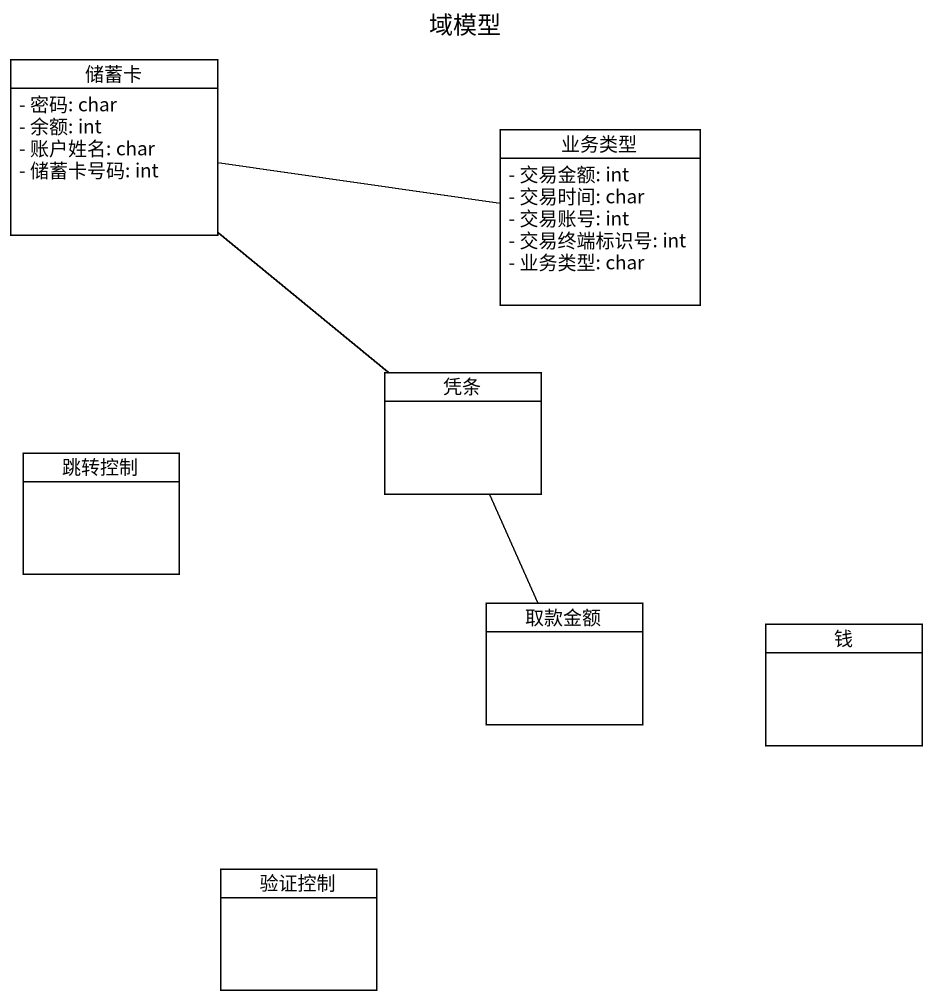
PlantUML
@startuml
title 域模型
hide circle
hide empty members
skinparam classAttributeIconSize 0
class 储蓄卡 {
  - 密码: char
  - 余额: int
  - 账户姓名: char
  - 储蓄卡号码: int
}
class 业务类型 {
  - 交易金额: int
  - 交易时间: char
  - 交易账号: int
  - 交易终端标识号: int
  - 业务类型: char
}
class 凭条
class 跳转控制
class 取款金额
class 钱
class 验证控制
储蓄卡 -right- 业务类型
储蓄卡 -- 凭条
凭条 -- 取款金额
@enduml
